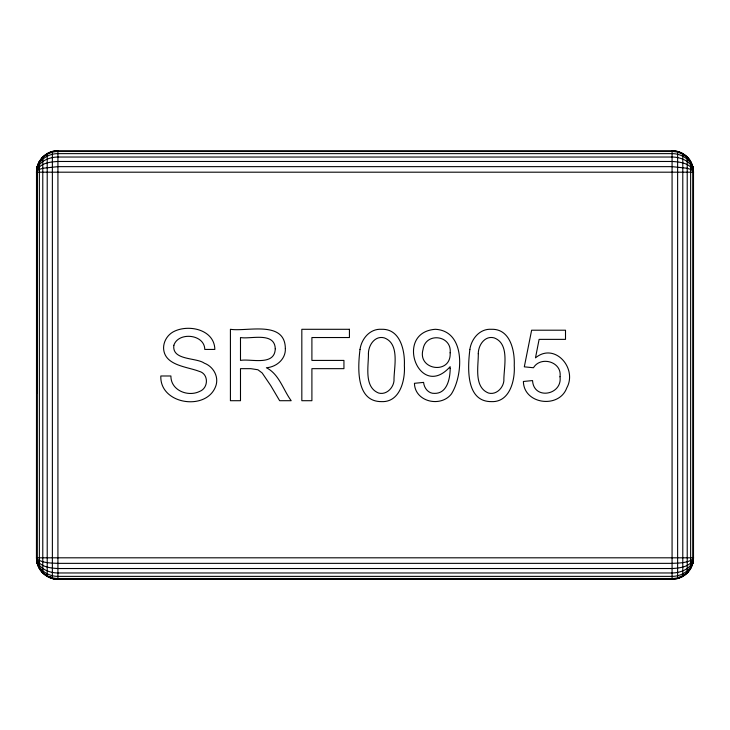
<?xml version="1.0" encoding="UTF-8"?>
<svg xmlns="http://www.w3.org/2000/svg" width="730" height="730" viewBox="0 0 730 730"><rect width="100%" height="100%" fill="white"/><g stroke="black" fill="none" stroke-linecap="round" stroke-linejoin="round"><path stroke-width="1.09" d="M36.591 170.172L36.5 557.811C36.254 569.3 46.465 579.492 57.925 579.237L672.074 579.237C683.563 579.447 693.746 569.309 693.5 557.811L693.5 172.189C693.719 160.7 683.599 150.526 672.074 150.763L57.925 150.763C46.419 150.517 36.254 160.737 36.5 172.189L36.5 557.811C36.4 569.327 46.401 579.364 57.925 579.237L57.925 150.763C47.131 150.645 37.568 159.487 36.591 170.172L36.865 393.196M37.066 560.457L37.075 562.739L37.075 560.457L37.075 562.739L40.241 569.902M686.711 156.539C690.991 160.591 693.281 166.349 693.5 172.189L36.5 172.189L37.23 166.641L37.23 563.359M686.884 573.296C691.055 569.254 693.281 563.569 693.5 557.811L36.5 557.811C36.473 569.163 46.738 578.616 57.925 578.507L672.074 578.507C683.262 578.616 693.527 569.163 693.5 557.811L692.77 559.253C686.711 563.177 679.037 563.003 672.074 563.359L57.925 563.359C50.963 563.003 43.289 563.177 37.23 559.253L36.5 557.811C36.673 568.816 47.55 576.508 57.925 576.371L672.074 576.371C682.45 576.508 693.327 568.816 693.5 557.811C691.438 566.872 679.812 568.132 672.074 568.524L57.925 568.524C50.188 568.132 38.562 566.872 36.5 557.811C37.23 568.15 48.8 572.986 57.925 572.968L672.074 572.968C681.199 572.986 692.77 568.15 693.5 557.811M36.5 172.189C36.473 160.837 46.738 151.384 57.925 151.493L672.074 151.493C683.262 151.384 693.527 160.837 693.5 172.189L692.77 170.747L690.626 169.415L687.222 168.265L672.074 166.641L57.925 166.641L42.778 168.265L39.374 169.415L37.23 170.747L36.5 172.189C36.673 161.184 47.55 153.492 57.925 153.629L672.074 153.629C682.45 153.492 693.327 161.184 693.5 172.189C691.438 163.128 679.812 161.868 672.074 161.476L57.925 161.476C50.188 161.868 38.562 163.128 36.5 172.189C37.23 161.85 48.8 157.014 57.925 157.032L672.074 157.032C681.199 157.014 692.77 161.85 693.5 172.189M36.874 168.155L39.548 161.138M689.759 569.902L692.925 562.739L692.925 560.457M43.289 156.539L39.374 161.476L39.374 568.524L42.778 572.968L47.213 576.371L47.213 153.629L52.377 151.493L52.377 578.507L46.328 575.824M47.213 153.629L42.778 157.032L42.778 572.968M682.623 576.463L680.342 576.463L682.623 576.463L685.662 574.382L690.626 568.524L690.626 161.476C686.83 154.906 679.612 150.882 672.074 150.763L672.074 579.237L54.96 579.036L52.031 578.415M672.074 579.237L677.686 578.498L682.787 576.371L687.222 572.968L687.222 157.032L682.787 153.629L677.623 151.493L677.623 578.507L682.787 576.371L682.787 153.629M41.957 157.899L42.513 157.899M687.487 157.899L688.043 157.899M41.957 572.101L42.513 572.101M687.487 572.101L688.043 572.101M54.96 579.036L643.477 578.525M689.759 160.098L692.925 167.261L692.925 169.543M692.77 166.641L692.77 563.359M691.146 162.425L691.146 164.697M691.146 565.303L691.146 567.575M38.863 565.303L38.854 567.575L38.854 565.303M560.01 376.762C562.611 395.067 533.712 400.441 532.544 380.567L523.392 381.48C523.748 404.393 559.207 408.955 566.79 387.849C577.649 368.294 554.645 341.932 535.482 357.864L539.114 339.368L565.504 339.368L565.504 330.206L531.632 330.206L524.304 366.834L533.466 367.747C540.702 355.638 562.337 361.797 560.01 376.762M368.422 353.649C368.659 366.059 363.713 387.037 378.605 393.032C386.279 395.158 393.214 388.15 394.008 380.85C393.68 368.13 400.451 343.885 384.263 337.871C374.91 335.316 368.413 345.254 368.422 353.649M478.287 353.649C478.524 366.059 473.578 387.037 488.47 393.032C496.144 395.158 503.08 388.15 503.873 380.85C503.545 368.13 510.316 343.885 494.128 337.871C484.775 335.316 478.278 345.254 478.287 353.649M450.145 352.8C451.478 375.074 417.095 370.347 423.026 349.524C425.471 331.767 452.107 335.143 450.145 352.8M450.191 368.404C450.127 378.259 447.308 393.543 434.642 393.379C428.483 393.78 424.084 388.141 423.592 382.392L414.439 383.314C414.813 401.819 440.528 407.741 451.313 394.09C463.094 375.904 466.132 330.973 435.409 329.294C393.397 332.351 419.376 401.19 450.145 366.661L450.191 368.404M360.009 349.405C357.882 366.953 355.546 401.701 381.48 401.619C400.022 402.495 405.332 380.075 404.365 365.484C405.05 350.637 400.305 328.591 381.48 329.294C369.991 328.527 361.523 338.738 360.009 349.405M469.874 349.405C467.748 366.953 465.421 401.701 491.345 401.619C509.887 402.495 515.197 380.075 514.239 365.484C514.915 350.637 510.17 328.591 491.345 329.294C479.856 328.527 471.388 338.738 469.874 349.405M173.84 345.345C171.851 360.638 196.233 357.381 204.29 363.166C212.95 366.387 218.644 375.84 216.153 384.938C208.087 411.702 159.569 404.94 160.828 375.987L170.902 375.987C170.701 390.422 188.011 397.193 199.637 391.417C208.689 388.031 208.871 373.623 198.998 371.278C186.825 366.57 163.985 365.52 163.575 347.936C163.611 340.691 168.21 333.911 174.844 331.055C189.873 324.229 214.474 329.996 214.848 349.433L204.774 349.433C204.573 333.993 178.156 331.612 173.84 345.345M285.348 348.548C285.859 359.142 276.387 367.044 266.404 367.747C279.234 374.216 283.194 389.902 291.197 400.706L279.654 400.706L270.757 385.632L262.17 372.975L257.909 369.763L250.801 368.659L240.489 368.659L240.489 400.706L230.415 400.706L230.415 329.294C247.16 331.894 285.074 319.932 285.348 348.548M275.274 348.767C274.745 366.506 250.527 358.439 240.489 360.419L240.489 337.534C250.363 339.459 274.717 331.411 275.274 348.767M51.009 577.165L48.727 577.165L51.009 577.165M349.433 329.294L301.828 329.294L301.828 400.706L311.902 400.706L311.902 368.659L343.94 368.659L343.94 360.419L311.902 360.419L311.902 337.534L349.433 337.534L349.433 329.294"/></g></svg>
